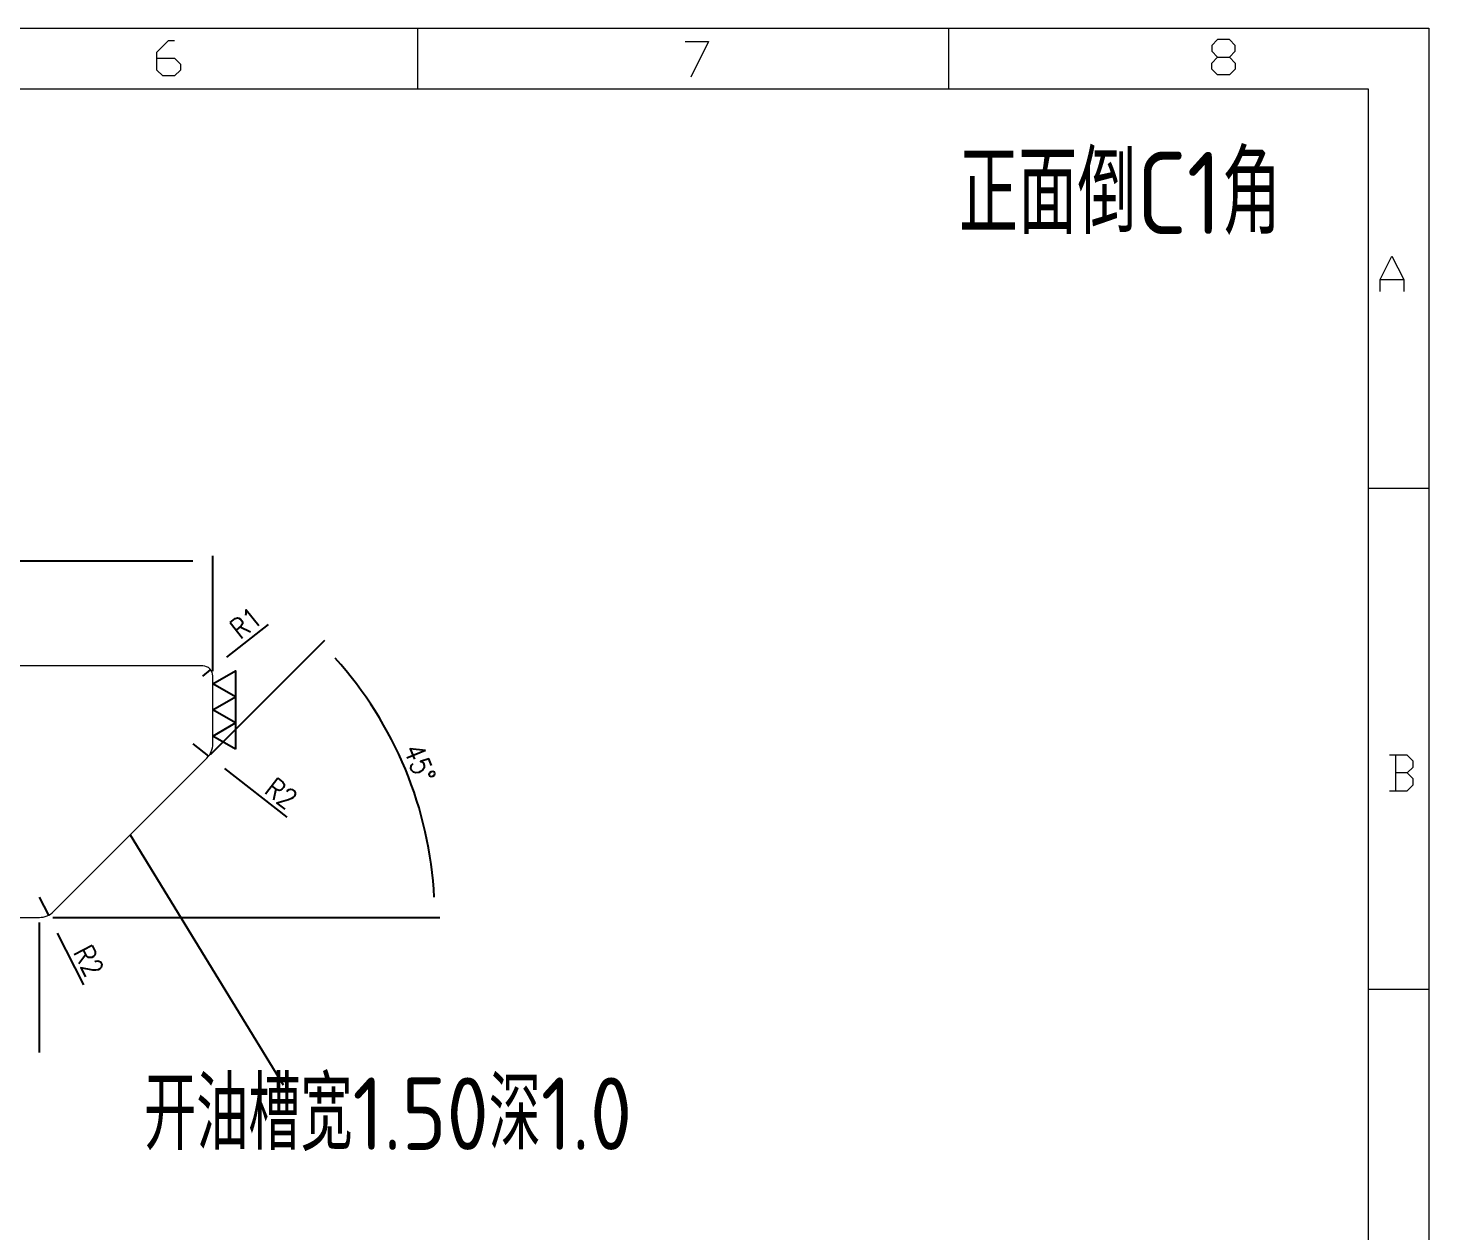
# Model space of a CAD drawing. Header units: millimetres. Extents: x 88508 to 142116, y -5268 to 20283.
# Drawn here: x 96844.1 to 96983.5, y 9389.8 to 9509.5 of the extents above; entities that cross this region are included whole.
import ezdxf
from ezdxf.enums import TextEntityAlignment as Align

# ---------------------------------------------------------------- set-up
doc = ezdxf.new("R2010")
doc.units = ezdxf.units.MM
for name, color, linetype in [('DIM', 4, 'Continuous'), ('PUNCH', 2, 'Continuous'), ('TEXT', 4, 'Continuous')]:
    doc.layers.add(name, color=color, linetype=linetype)
doc.styles.add('gbenor', font='gbenor.shx', dxfattribs={"bigfont": 'gbcbig.shx'})
doc.styles.add('GBENOR_', font='gbenor.shx', dxfattribs={"bigfont": 'gbcbig'})
doc.styles.get("Standard").update_dxf_attribs({"font": 'txt.shx', "width": 0.85, "bigfont": 'ctxt.shx'})
doc.styles.add('TXT', font='txt.shx', dxfattribs={"width": 0.8, "bigfont": 'ctxt.shx'})
doc.dimstyles.new('T-2-WX', dxfattribs={"dimtxt": 2, "dimasz": 2, "dimexe": 0.5, "dimexo": 0.5, "dimgap": 0.5, "dimtad": 1, "dimtxsty": 'Standard', "dimblk": 'OPEN30', "dimcen": 0, "dimazin": 3, "dimtfac": 1, "dimtmove": 0, "dimatfit": 3, "dimldrblk": 'OPEN30', "dimlwd": -1, "dimlwe": -1})

# ---------------------------------------------------------------- blocks, each defined once
blk = doc.blocks.new('U40')
at = {"color": 254, "lineweight": 18}
for p, q in [((0, 1783.49), (2530.21, 1783.49)), ((1913.09, 1783.49), (1913.09, 1746.46)), ((2237.08, 1783.49), (2237.08, 1746.46)), ((2530.21, 1783.49), (2530.21, 0)), ((37.03, 1746.46), (2493.18, 1746.46)), ((2493.18, 1746.46), (2493.18, 37.03)), ((2493.18, 1502.7), (2530.21, 1502.7)), ((2493.18, 1197.22), (2530.21, 1197.22))]:
    blk.add_line(p, q, dxfattribs=at)
at = {"color": 92, "lineweight": 18}
for points in [[(1753.93, 1765.07), (1764.72, 1765.07), (1768.32, 1761.47), (1768.32, 1757.87), (1764.72, 1754.27), (1757.53, 1754.27), (1753.93, 1757.87), (1753.93, 1768.67), (1761.12, 1775.87), (1764.72, 1775.87)], [(2076.24, 1775.18), (2090.63, 1775.18), (2079.84, 1753.58)], [(2408.43, 1765.67), (2412.02, 1762.07), (2412.02, 1758.47), (2408.43, 1754.87), (2401.23, 1754.87), (2397.64, 1758.47), (2397.64, 1762.07), (2401.23, 1765.67), (2408.43, 1765.67), (2412.02, 1769.27), (2412.02, 1772.87), (2408.43, 1776.47), (2401.23, 1776.47), (2397.64, 1772.87), (2397.64, 1769.27), (2401.23, 1765.67)], [(2500.44, 1622.77), (2500.44, 1629.97), (2507.63, 1644.37), (2514.83, 1629.97), (2514.83, 1622.77)], [(2500.44, 1629.97), (2514.83, 1629.97)], [(2516.93, 1329.01), (2520.53, 1332.61), (2520.53, 1336.21), (2516.93, 1339.81), (2506.14, 1339.81)], [(2509.74, 1339.81), (2509.74, 1318.21)], [(2506.14, 1318.21), (2516.93, 1318.21), (2520.53, 1321.81), (2520.53, 1325.41), (2516.93, 1329.01), (2509.74, 1329.01)]]:
    blk.add_lwpolyline(points, dxfattribs=at)
at = {"lineweight": 18, "style": 'GBENOR_'}
blk.add_attdef('文档路径', (2125.95, 386.89), '', height=17.76, dxfattribs=at)
at = {"lineweight": 20, "style": 'TXT'}
for tag, height, p in [('18-**-**', 16.35, (1866.64, 256.17)), ('客户名称', 16.13, (1741.09, 133.98, 0)), ('料厚:', 16.13, (1741.26, 93.16, 0))]:
    blk.add_attdef(tag, text='', height=height, dxfattribs=at).set_placement(p, align=Align.MIDDLE)
for tag, p, height in [('88888', (1850.91, 207.46), 14.86), ('材质:', (1691.18, 167.99, 0), 16.13), ('核准', (1869.36, 127.52, 0), 16.13), ('设计', (1868.77, 88.3, 0), 16.13), ('绘图', (1868.24, 49.08, 0), 16.13)]:
    blk.add_attdef(tag, p, '', height=height, dxfattribs=at)
for tag, p, height, width in [('3', (2234.72, 206.9), 15.83, 0.7), ('4', (2234.72, 167.41), 15.83, 0.7), ('核准日期', (2041.07, 124.18, 0), 16.13, 0.68), ('设计日期', (2041.07, 84.45, 0), 16.13, 0.68), ('1', (2251.89, 85.86), 14.61, 0.7), ('绘图日期', (2040.91, 46.43, 0), 16.13, 0.68), ('2', (2234.96, 49.23), 14.61, 0.7)]:
    blk.add_attdef(tag, p, '', height=height, dxfattribs=dict(at, width=width))
blk = doc.blocks.new('*D9526')
at = {"layer": 'Defpoints', "color": 0}
for p in [(96862.53, 9456.5), (96759.02, 9446.06), (96862.53, 9445.06)]:
    blk.add_point(p, dxfattribs=at)
at = {"layer": 'DIM', "color": 0}
for p, q in [((96759.02, 9446.56), (96759.02, 9457)), ((96862.53, 9445.56), (96862.53, 9457)), ((96761.02, 9456.5), (96860.53, 9456.5))]:
    blk.add_line(p, q, dxfattribs=at)
at = {"layer": 'DIM', "color": 0, "insert": (96810.77, 9458.19), "char_height": 2, "attachment_point": 5}
blk.add_mtext('103,5', dxfattribs=at)
blk = doc.blocks.new('_Open30')
blk = doc.blocks.new('*D9527')
at = {"layer": 'Defpoints', "color": 0}
for p in [(96862.31, 9445.68), (96861.53, 9445.06)]:
    blk.add_point(p, dxfattribs=at)
at = {"layer": 'DIM', "color": 0}
for p, q in [((96868.03, 9450.17), (96863.88, 9446.92)), ((96861.53, 9445.06), (96862.31, 9445.68))]:
    blk.add_line(p, q, dxfattribs=at)
at = {"layer": 'DIM', "color": 0, "insert": (96865.81, 9450.34), "char_height": 2, "attachment_point": 5, "rotation": 38.1536}
blk.add_mtext('R1', dxfattribs=at)
blk = doc.blocks.new('*D9528')
at = {"layer": 'Defpoints', "color": 0}
for p in [(96860.53, 9438.32), (96862.1, 9437.09)]:
    blk.add_point(p, dxfattribs=at)
at = {"layer": 'DIM', "color": 0}
for p, q in [((96860.53, 9438.32), (96862.1, 9437.09)), ((96863.68, 9435.86), (96869.87, 9431.04))]:
    blk.add_line(p, q, dxfattribs=at)
at = {"layer": 'DIM', "color": 0, "insert": (96869.31, 9433.38), "char_height": 2, "attachment_point": 5, "rotation": 322.1116}
blk.add_mtext('R2', dxfattribs=at)
blk = doc.blocks.new('*D9529')
at = {"layer": 'Defpoints', "color": 0}
for p in [(96845.27, 9423.06), (96846.18, 9421.28)]:
    blk.add_point(p, dxfattribs=at)
at = {"layer": 'DIM', "color": 0}
for p, q in [((96845.27, 9423.06), (96846.18, 9421.28)), ((96849.7, 9414.37), (96847.09, 9419.5))]:
    blk.add_line(p, q, dxfattribs=at)
at = {"layer": 'DIM', "color": 0, "insert": (96850.18, 9416.73), "char_height": 2, "attachment_point": 5, "rotation": 296.9954}
blk.add_mtext('R2', dxfattribs=at)
blk = doc.blocks.new('*D9530')
at = {"layer": 'Defpoints', "color": 0}
for p in [(96759.02, 9421.06), (96845.27, 9421.06), (96759.02, 9408.12)]:
    blk.add_point(p, dxfattribs=at)
at = {"layer": 'DIM', "color": 0}
for p, q in [((96759.02, 9420.56), (96759.02, 9407.62)), ((96845.27, 9420.56), (96845.27, 9407.62)), ((96843.27, 9408.12), (96761.02, 9408.12))]:
    blk.add_line(p, q, dxfattribs=at)
at = {"layer": 'DIM', "color": 0, "insert": (96802.15, 9409.81), "char_height": 2, "attachment_point": 5}
blk.add_mtext('86,25', dxfattribs=at)
blk = doc.blocks.new('*D9531')
at = {"layer": 'Defpoints', "color": 0}
for p in [(96861.94, 9436.9), (96883.29, 9431.03), (96759.02, 9421.06), (96845.27, 9421.06), (96846.69, 9421.65)]:
    blk.add_point(p, dxfattribs=at)
at = {"layer": 'DIM', "color": 0}
for p, q in [((96862.29, 9437.26), (96873.68, 9448.64)), ((96846.6, 9421.06), (96885.1, 9421.06))]:
    blk.add_line(p, q, dxfattribs=at)
blk.add_arc((96846.1, 9421.06), 38.5, 2.9765, 42.0235, dxfattribs=at)
at = {"layer": 'DIM', "color": 0, "insert": (96883.1, 9436.39), "char_height": 2, "attachment_point": 5, "rotation": 292.5}
blk.add_mtext('45%%d', dxfattribs=at)

msp = doc.modelspace()

# ---------------------------------------------------------------- linework, layer by layer
at = {"layer": 'PUNCH', "color": 4}
msp.add_line((96854.313, 9429.276), (96869.509, 9404.409), dxfattribs=at)
at = {"layer": 'PUNCH', "color": 2, "linetype": 'Continuous', "lineweight": 15}
msp.add_lwpolyline([(96861.525, 9446.064), (96759.023, 9446.064), (96759.023, 9421.064), (96845.273, 9421.064, 0.1989124), (96846.687, 9421.65), (96861.939, 9436.903, 0.1989124), (96862.525, 9438.317), (96862.525, 9445.064, 0.4142136)], format="xyb", close=True, dxfattribs=at)
at = {"layer": 'TEXT'}
msp.add_lwpolyline([(96864.775, 9437.793), (96862.525, 9439.092), (96864.775, 9440.392), (96862.525, 9441.691), (96864.775, 9442.99), (96862.525, 9444.289), (96864.775, 9445.588), (96864.775, 9437.793)], close=True, dxfattribs=at)

# ---------------------------------------------------------------- block references
at = {"ltscale": 3, "xscale": 0.1629649012684286, "yscale": 0.1629649012664996, "zscale": 0.1629649012667955}
msp.add_blockref('U40', (96571.128, 9218.839), dxfattribs=at)

# ---------------------------------------------------------------- texts
at = {"layer": 'TEXT', "color": 4, "lineweight": 18, "style": 'gbenor'}
msp.add_text('正面倒C1角', height=8.1761, dxfattribs=at).set_placement((96936.72, 9488.998))
at = {"layer": 'TEXT', "color": 4, "style": 'gbenor'}
msp.add_text('开油槽宽1.50深1.0', height=7.2, dxfattribs=at).set_placement((96855.684, 9397.95))

# ---------------------------------------------------------------- dimensions: what is measured, and where the dimension line sits
at = {"layer": 'DIM'}
for base, p1, p2, picture, middle in [((96862.525, 9456.502), (96759.023, 9446.064), (96862.525, 9445.064), '*D9526', (96810.774, 9458.193)), ((96759.023, 9408.122), (96845.273, 9421.064), (96759.023, 9421.064), '*D9530', (96802.148, 9409.812))]:
    dim = msp.add_linear_dim(base=base, p1=p1, p2=p2, dimstyle='T-2-WX', dxfattribs=at)
    dim.commit()
    dim.dimension.update_dxf_attribs({"geometry": picture, "text_midpoint": middle})
for center, mpoint, picture, middle in [((96861.525, 9445.064), (96862.311, 9445.682), '*D9527', (96865.815, 9450.342)), ((96845.273, 9423.064), (96846.18, 9421.282), '*D9529', (96850.184, 9416.727))]:
    dim = msp.add_radius_dim(center=center, mpoint=mpoint, dimstyle='T-2-WX', dxfattribs=at)
    dim.commit()
    dim.dimension.update_dxf_attribs({"geometry": picture, "text_midpoint": middle})
dim = msp.add_angular_dim_2l(base=(96883.293, 9431.03), line1=((96846.687, 9421.65), (96861.939, 9436.903)), line2=((96759.023, 9421.064), (96845.273, 9421.064)), dimstyle='T-2-WX', dxfattribs=at)
dim.commit()
dim.dimension.update_dxf_attribs({"geometry": '*D9531', "text_midpoint": (96883.103, 9436.391)})
dim = msp.add_radius_dim(center=(96860.525, 9438.317), mpoint=(96862.103, 9437.088), dimstyle='T-2-WX', dxfattribs=at)
dim.commit()
dim.dimension.update_dxf_attribs({"geometry": '*D9528', "text_midpoint": (96868.389, 9432.197), "dimtype": 164})

doc.saveas('drawing.dxf')
